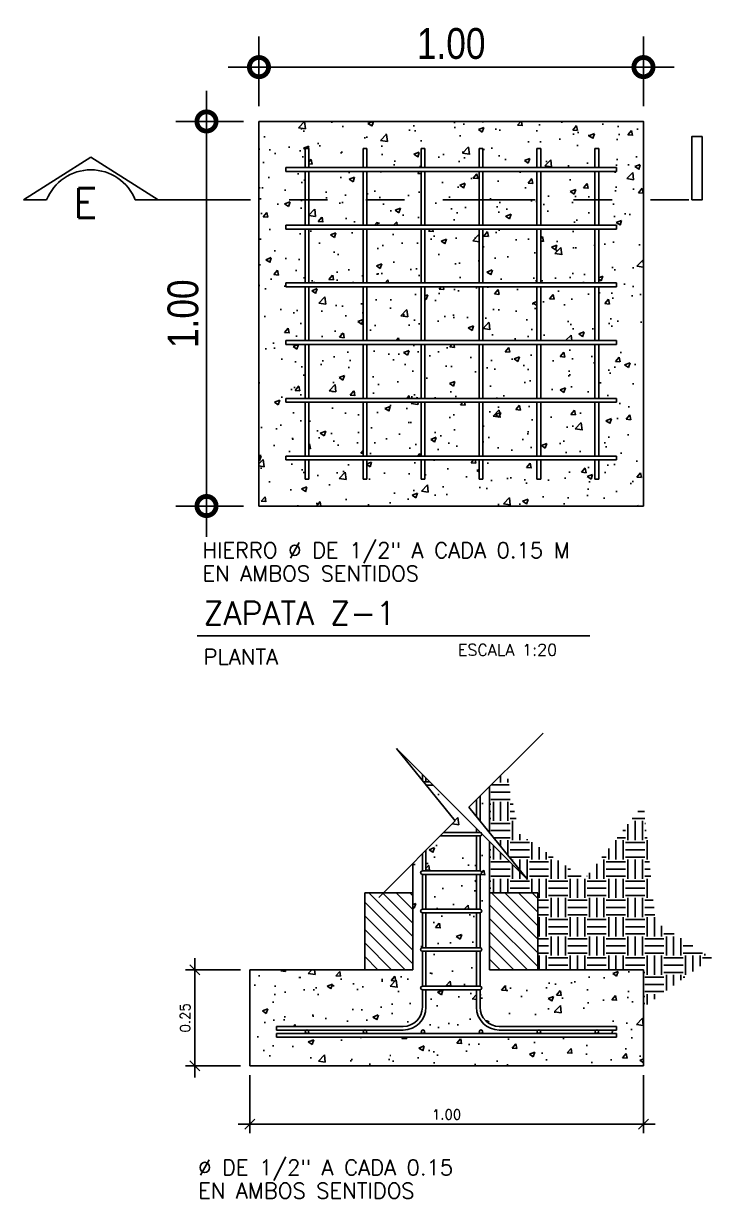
# Model space of a CAD drawing. Header units: inches. Extents: x -9 to 337, y -247 to 209.
# Drawn here: x 121.003 to 122.792, y -57.026 to -53.971 of the extents above; entities that cross this region are included whole.
import ezdxf

# ---------------------------------------------------------------- set-up
doc = ezdxf.new("R2010")
doc.units = ezdxf.units.IN
doc.header["$MEASUREMENT"] = 0
doc.header["$PDMODE"] = 34
doc.linetypes.add('ACAD_ISO09W100', pattern=[45, 24, -3, 6, -3, 6, -3])
for name, color, linetype in [('A_MUEBLES', 1, 'Continuous'), ('A_TEXTOS', 4, 'Continuous'), ('COTAS', 1, 'Continuous'), ('DE_COTAS', 1, 'Continuous'), ('DE_DETALLES', 4, 'Continuous'), ('E_HATCH', 8, 'Continuous')]:
    doc.layers.add(name, color=color, linetype=linetype)
doc.styles.add('ML', font='ARIALN.TTF')
doc.styles.add('NT_12.5', font='romans.shx', dxfattribs={"height": 0.0254})
doc.styles.add('NT_20', font='romans.shx', dxfattribs={"height": 0.0403})
doc.styles.add('NT_25', font='romans.shx', dxfattribs={"height": 0.0509})
doc.dimstyles.new('DD_12.5 G', dxfattribs={"dimtxt": 0.0254, "dimasz": 0.026, "dimexe": 0.024, "dimexo": 0.024, "dimgap": 0.012, "dimtad": 1, "dimzin": 0, "dimdsep": 46, "dimtxsty": 'NT_12.5', "dimblk": 'COT2', "dimcen": 0.09, "dimdle": 0.024, "dimclrt": 4, "dimadec": 0, "dimazin": 0, "dimtfac": 1, "dimtofl": 0, "dimtmove": 2, "dimatfit": 3, "dimldrblk": 'COT2', "dimfxl": 1, "dimtolj": 1, "dimtzin": 0, "dimarcsym": 0})
doc.dimstyles.new('DD_20 G', dxfattribs={"dimtxt": 0.08, "dimasz": 0.1, "dimexe": 0.08, "dimexo": 0.04, "dimgap": 0.02, "dimtad": 1, "dimzin": 0, "dimdsep": 46, "dimtxsty": 'ML', "dimblk": 'DOTSMALL', "dimcen": 0.09, "dimdle": 0.08, "dimclrd": 1, "dimclre": 1, "dimclrt": 2, "dimadec": 0, "dimazin": 0, "dimtfac": 1, "dimtofl": 0, "dimtmove": 2, "dimatfit": 3, "dimldrblk": 'OPEN90', "dimfxl": 1, "dimtolj": 1, "dimtzin": 0, "dimarcsym": 0})

# ---------------------------------------------------------------- blocks, each defined once
blk = doc.blocks.new('COT2')
blk.add_line((-1.164, 0), (1.164, 0))
at = {"color": 9, "linetype": 'ByBlock'}
blk.add_line((-0.5, -0.5), (0.5, 0.5), dxfattribs=at)
blk = doc.blocks.new('*D307')
at = {"layer": 'DE_COTAS', "color": 0, "linetype": 'Continuous', "lineweight": -2, "transparency": 16777216}
for p, q in [((121.5913, -56.7053), (121.5913, -56.8563)), ((122.6153, -56.7053), (122.6153, -56.8563)), ((121.6173, -56.8323), (122.5893, -56.8323))]:
    blk.add_line(p, q, dxfattribs=at)
at = {"layer": 'DEFPOINTS', "color": 0, "linetype": 'Continuous', "transparency": 16777216}
for p in [(121.5913, -56.6813), (122.6153, -56.6813), (122.6153, -56.8323)]:
    blk.add_point(p, dxfattribs=at)
at = {"layer": 'DE_COTAS', "color": 0, "linetype": 'Continuous', "lineweight": -2, "transparency": 16777216, "xscale": 0.026, "yscale": 0.026, "zscale": 0.026, "rotation": 180}
blk.add_blockref('COT2', (121.5913, -56.8323), dxfattribs=at)
at = {"layer": 'DE_COTAS', "color": 0, "linetype": 'Continuous', "lineweight": -2, "transparency": 16777216, "xscale": 0.026, "yscale": 0.026, "zscale": 0.026}
blk.add_blockref('COT2', (122.6153, -56.8323), dxfattribs=at)
at = {"layer": 'DE_COTAS', "color": 4, "linetype": 'Continuous', "transparency": 16777216, "insert": (122.1033, -56.8076), "char_height": 0.0254, "attachment_point": 5, "style": 'NT_12.5'}
blk.add_mtext('\\A1;1.00', dxfattribs=at)
blk = doc.blocks.new('*D308')
at = {"layer": 'DE_COTAS', "color": 0, "linetype": 'Continuous', "lineweight": -2, "transparency": 16777216}
for p, q in [((121.5673, -56.4313), (121.4242, -56.4313)), ((121.4482, -56.6553), (121.4482, -56.4573)), ((121.5673, -56.6813), (121.4242, -56.6813))]:
    blk.add_line(p, q, dxfattribs=at)
at = {"layer": 'DEFPOINTS', "color": 0, "linetype": 'Continuous', "transparency": 16777216}
for p in [(121.4482, -56.4313), (121.5913, -56.4313), (121.5913, -56.6813)]:
    blk.add_point(p, dxfattribs=at)
at = {"layer": 'DE_COTAS', "color": 0, "linetype": 'Continuous', "lineweight": -2, "transparency": 16777216, "xscale": 0.026, "yscale": 0.026, "zscale": 0.026}
for p, rotation in [((121.4482, -56.4313), 90), ((121.4482, -56.6813), 270)]:
    blk.add_blockref('COT2', p, dxfattribs=dict(at, rotation=rotation))
at = {"layer": 'DE_COTAS', "color": 4, "linetype": 'Continuous', "transparency": 16777216, "insert": (121.4235, -56.5563), "char_height": 0.0254, "attachment_point": 5, "rotation": 90, "style": 'NT_12.5'}
blk.add_mtext('\\A1;0.25', dxfattribs=at)
blk = doc.blocks.new('_DotSmall')
at = {"color": 0, "linetype": 'ByBlock', "const_width": 0.5}
blk.add_lwpolyline([(-0.0625, 0, 1), (0.0625, 0, 1)], format="xyb", close=True, dxfattribs=at)
blk = doc.blocks.new('*D309')
at = {"layer": 'DE_COTAS', "color": 1, "linetype": 'Continuous', "lineweight": -2, "transparency": 16777216}
for p, q in [((121.4789, -55.3054), (121.4789, -54.1454)), ((121.5753, -54.2254), (121.3989, -54.2254)), ((121.5753, -55.2254), (121.3989, -55.2254))]:
    blk.add_line(p, q, dxfattribs=at)
at = {"layer": 'DEFPOINTS', "color": 0, "linetype": 'Continuous', "transparency": 16777216}
for p in [(121.4789, -54.2254), (121.6153, -54.2254), (121.6153, -55.2254)]:
    blk.add_point(p, dxfattribs=at)
at = {"layer": 'DE_COTAS', "color": 1, "linetype": 'Continuous', "lineweight": -2, "transparency": 16777216, "xscale": 0.1, "yscale": 0.1, "zscale": 0.1}
for p, rotation in [((121.4789, -54.2254), 90), ((121.4789, -55.2254), 270)]:
    blk.add_blockref('_DotSmall', p, dxfattribs=dict(at, rotation=rotation))
at = {"layer": 'DE_COTAS', "color": 2, "linetype": 'Continuous', "transparency": 16777216, "insert": (121.418, -54.7254), "char_height": 0.08, "attachment_point": 5, "rotation": 90, "style": 'ML'}
blk.add_mtext('\\A1;1.00', dxfattribs=at)
blk = doc.blocks.new('_Open90')
at = {"color": 0, "linetype": 'ByBlock', "lineweight": -2}
for p, q in [((-0.5, 0.5), (0, 0)), ((0, 0), (-1, 0)), ((0, 0), (-0.5, -0.5))]:
    blk.add_line(p, q, dxfattribs=at)
blk = doc.blocks.new('*D310')
at = {"layer": 'DE_COTAS', "color": 1, "linetype": 'Continuous', "lineweight": -2, "transparency": 16777216}
for p, q in [((121.6153, -54.1854), (121.6153, -54.0041)), ((122.6153, -54.1854), (122.6153, -54.0041)), ((121.5353, -54.0841), (122.6953, -54.0841))]:
    blk.add_line(p, q, dxfattribs=at)
at = {"layer": 'DEFPOINTS', "color": 0, "linetype": 'Continuous', "transparency": 16777216}
for p in [(122.6153, -54.0841), (121.6153, -54.2254), (122.6153, -54.2254)]:
    blk.add_point(p, dxfattribs=at)
at = {"layer": 'DE_COTAS', "color": 1, "linetype": 'Continuous', "lineweight": -2, "transparency": 16777216, "xscale": 0.1, "yscale": 0.1, "zscale": 0.1, "rotation": 180}
blk.add_blockref('_DotSmall', (121.6153, -54.0841), dxfattribs=at)
at = {"layer": 'DE_COTAS', "color": 1, "linetype": 'Continuous', "lineweight": -2, "transparency": 16777216, "xscale": 0.1, "yscale": 0.1, "zscale": 0.1}
blk.add_blockref('_DotSmall', (122.6153, -54.0841), dxfattribs=at)
at = {"layer": 'DE_COTAS', "color": 2, "linetype": 'Continuous', "transparency": 16777216, "insert": (122.1153, -54.0232), "char_height": 0.08, "attachment_point": 5, "style": 'ML'}
blk.add_mtext('\\A1;1.00', dxfattribs=at)

msp = doc.modelspace()

# ---------------------------------------------------------------- hatches: boundary and pattern name
at = {"layer": 'COTAS', "linetype": 'Continuous'}
h = msp.add_hatch(dxfattribs=at)
h.set_pattern_fill('EARTH', color=8, scale=0.2, style=0)
h.set_pattern_definition([(0, (-286.031327, -149.23817), (0.05, 0.05), [0.05, -0.05]), (0, (-286.031327, -149.21942), (0.05, 0.05), [0.05, -0.05]), (0, (-286.031327, -149.20067), (0.05, 0.05), [0.05, -0.05]), (90, (-286.025077, -149.19442), (-0.05, 0.05), [0.05, -0.05]), (90, (-286.006327, -149.19442), (-0.05, 0.05), [0.05, -0.05]), (90, (-285.987577, -149.19442), (-0.05, 0.05), [0.05, -0.05])])
h.paths.add_polyline_path([(122.6157, -56.0007), (122.4627, -56.1949), (122.2921, -56.0772), (122.2578, -55.9121), (122.2153, -55.9547), (122.2153, -56.0748), (122.3139, -56.1967), (122.2153, -56.0981), (122.2153, -56.2313), (122.3403, -56.2313), (122.3403, -56.4313), (122.6153, -56.4313), (122.6153, -56.5282), (122.7923, -56.4008), (122.6466, -56.3066)])
at = {"layer": 'DE_DETALLES'}
h = msp.add_hatch(dxfattribs=at)
h.set_pattern_fill('ANSI31', color=8, scale=0.2, angle=90, style=0)
h.set_pattern_definition([(135, (-350.896688, 14.010936), (-0.0176776695, -0.0176776695), [])])
h.paths.add_polyline_path([(122.0153, -56.2313), (121.8903, -56.2313), (121.8903, -56.4313), (122.0153, -56.4313)])
h.paths.add_polyline_path([(122.3403, -56.2313), (122.2153, -56.2313), (122.2153, -56.4313), (122.3403, -56.4313)])
at = {"layer": 'E_HATCH', "linetype": 'Continuous'}
h = msp.add_hatch(dxfattribs=at)
h.set_pattern_fill('AR-CONC', color=256, scale=0.02, style=0)
h.set_pattern_definition([(50, (-286.03133, -149.0573), (0.143452037, -0.012550427), [0.015, -0.165]), (355, (-286.03133, -149.0573), (-0.027750267, 0.150438427), [0.012, -0.132]), (100.4514, (-286.01937, -149.05835), (0.115701876, 0.13788791), [0.01274804, -0.14022842]), (46.1842, (-286.03133, -149.0173), (0.21344821, -0.0331038), [0.0225, -0.2475]), (96.6356, (-286.01354, -149.02006), (0.18693254, 0.19482357), [0.01912206, -0.2103426]), (351.1842, (-286.03133, -149.0173), (0.18693239, 0.19482372), [0.018, -0.198]), (21, (-286.01133, -149.0273), (0.11938141, -0.080523778), [0.015, -0.165]), (326, (-286.01133, -149.0273), (0.048663066, 0.14503001), [0.012, -0.132]), (71.4514, (-286.00138, -149.03401), (0.168044526, 0.0645061), [0.01274804, -0.14022842]), (37.5, (-286.031327, -149.0573), (0.002431971, 0.066578771), [0, -0.1304, 0, -0.134, 0, -0.1325]), (7.5, (-286.03133, -149.0573), (0.052613907, 0.078882342), [0, -0.0764, 0, -0.1274, 0, -0.0505]), (327.5, (-286.075927, -149.0573), (0.106764487, -0.0045109743), [0, -0.05, 0, -0.156, 0, -0.207]), (317.5, (-286.09593, -149.0573), (0.116637234, 0.020020996), [0, -0.065, 0, -0.1036, 0, -0.147])])
h.paths.add_polyline_path([(122.6153, -54.2254), (121.6153, -54.2254), (121.6153, -54.4295), (121.7353, -54.4295), (121.7353, -54.3554), (121.6853, -54.3554), (121.6853, -54.3454), (121.7353, -54.3454), (121.7353, -54.2954), (121.7453, -54.2954), (121.7453, -54.3454), (121.8861, -54.3454), (121.8861, -54.2954), (121.8961, -54.2954), (121.8961, -54.3454), (122.0369, -54.3454), (122.0369, -54.2954), (122.0469, -54.2954), (122.0469, -54.3454), (122.1876, -54.3454), (122.1876, -54.2954), (122.1976, -54.2954), (122.1976, -54.3454), (122.3384, -54.3454), (122.3384, -54.2954), (122.3484, -54.2954), (122.3484, -54.3454), (122.4892, -54.3454), (122.4892, -54.2954), (122.4992, -54.2954), (122.4992, -54.3454), (122.5453, -54.3454), (122.5453, -54.3554), (122.4992, -54.3554), (122.4992, -54.4295), (122.6153, -54.4295)])
h.paths.add_polyline_path([(122.0369, -54.3554), (121.8961, -54.3554), (121.8961, -54.4295), (122.0369, -54.4295)])
h.paths.add_polyline_path([(121.8861, -54.3554), (121.7453, -54.3554), (121.7453, -54.4295), (121.8861, -54.4295)], flags=16)
h.paths.add_polyline_path([(121.8861, -54.4295), (121.7453, -54.4295), (121.7453, -54.4954), (121.8861, -54.4954)], flags=17)
h.paths.add_polyline_path([(121.7353, -54.4295), (121.6153, -54.4295), (121.6153, -55.2254), (122.6153, -55.2254), (122.6153, -54.4295), (122.4992, -54.4295), (122.4992, -54.4954), (122.5453, -54.4954), (122.5453, -54.5054), (122.4992, -54.5054), (122.4992, -54.6454), (122.5453, -54.6454), (122.5453, -54.6554), (122.4992, -54.6554), (122.4992, -54.7954), (122.5453, -54.7954), (122.5453, -54.8054), (122.4992, -54.8054), (122.4992, -54.9454), (122.5453, -54.9454), (122.5453, -54.9554), (122.4992, -54.9554), (122.4992, -55.0954), (122.5453, -55.0954), (122.5453, -55.1054), (122.4992, -55.1054), (122.4992, -55.1554), (122.4892, -55.1554), (122.4892, -55.1054), (122.3484, -55.1054), (122.3484, -55.1554), (122.3384, -55.1554), (122.3384, -55.1054), (122.1976, -55.1054), (122.1976, -55.1554), (122.1876, -55.1554), (122.1876, -55.1054), (122.0469, -55.1054), (122.0469, -55.1554), (122.0369, -55.1554), (122.0369, -55.1054), (121.8961, -55.1054), (121.8961, -55.1554), (121.8861, -55.1554), (121.8861, -55.1054), (121.7453, -55.1054), (121.7453, -55.1554), (121.7353, -55.1554), (121.7353, -55.1054), (121.6853, -55.1054), (121.6853, -55.0954), (121.7353, -55.0954), (121.7353, -54.9554), (121.6853, -54.9554), (121.6853, -54.9454), (121.7353, -54.9454), (121.7353, -54.8054), (121.6853, -54.8054), (121.6853, -54.7954), (121.7353, -54.7954), (121.7353, -54.6554), (121.6853, -54.6554), (121.6853, -54.6454), (121.7353, -54.6454), (121.7353, -54.5054), (121.6853, -54.5054), (121.6853, -54.4954), (121.7353, -54.4954)])
h.paths.add_polyline_path([(121.8861, -54.5054), (121.7453, -54.5054), (121.7453, -54.6454), (121.8861, -54.6454)], flags=16)
h.paths.add_polyline_path([(121.8861, -54.6554), (121.7453, -54.6554), (121.7453, -54.7954), (121.8861, -54.7954)], flags=16)
h.paths.add_polyline_path([(121.8861, -54.8054), (121.7453, -54.8054), (121.7453, -54.9454), (121.8861, -54.9454)], flags=16)
h.paths.add_polyline_path([(121.8861, -54.9554), (121.7453, -54.9554), (121.7453, -55.0954), (121.8861, -55.0954)], flags=16)
h.paths.add_polyline_path([(122.0369, -54.9554), (121.8961, -54.9554), (121.8961, -55.0954), (122.0369, -55.0954)], flags=16)
h.paths.add_polyline_path([(122.0369, -54.8054), (121.8961, -54.8054), (121.8961, -54.9454), (122.0369, -54.9454)], flags=16)
h.paths.add_polyline_path([(122.0369, -54.6554), (121.8961, -54.6554), (121.8961, -54.7954), (122.0369, -54.7954)], flags=16)
h.paths.add_polyline_path([(122.0369, -54.5054), (121.8961, -54.5054), (121.8961, -54.6454), (122.0369, -54.6454)], flags=16)
h.paths.add_polyline_path([(122.0369, -54.4295), (121.8961, -54.4295), (121.8961, -54.4954), (122.0369, -54.4954)], flags=17)
h.paths.add_polyline_path([(122.1876, -54.4295), (122.0469, -54.4295), (122.0469, -54.4954), (122.1876, -54.4954)], flags=17)
h.paths.add_polyline_path([(122.1876, -54.3554), (122.0469, -54.3554), (122.0469, -54.4295), (122.1876, -54.4295)], flags=16)
h.paths.add_polyline_path([(122.1876, -54.5054), (122.0469, -54.5054), (122.0469, -54.6454), (122.1876, -54.6454)], flags=16)
h.paths.add_polyline_path([(122.1876, -54.6554), (122.0469, -54.6554), (122.0469, -54.7954), (122.1876, -54.7954)], flags=16)
h.paths.add_polyline_path([(122.1876, -54.8054), (122.0469, -54.8054), (122.0469, -54.9454), (122.1876, -54.9454)], flags=16)
h.paths.add_polyline_path([(122.1876, -54.9554), (122.0469, -54.9554), (122.0469, -55.0954), (122.1876, -55.0954)], flags=16)
h.paths.add_polyline_path([(122.3384, -54.9554), (122.1976, -54.9554), (122.1976, -55.0954), (122.3384, -55.0954)], flags=16)
h.paths.add_polyline_path([(122.3384, -54.8054), (122.1976, -54.8054), (122.1976, -54.9454), (122.3384, -54.9454)], flags=16)
h.paths.add_polyline_path([(122.3384, -54.6554), (122.1976, -54.6554), (122.1976, -54.7954), (122.3384, -54.7954)], flags=16)
h.paths.add_polyline_path([(122.3384, -54.5054), (122.1976, -54.5054), (122.1976, -54.6454), (122.3384, -54.6454)], flags=16)
h.paths.add_polyline_path([(122.3384, -54.4295), (122.1976, -54.4295), (122.1976, -54.4954), (122.3384, -54.4954)], flags=17)
h.paths.add_polyline_path([(122.3384, -54.3554), (122.1976, -54.3554), (122.1976, -54.4295), (122.3384, -54.4295)])
h.paths.add_polyline_path([(122.4892, -54.3554), (122.3484, -54.3554), (122.3484, -54.4295), (122.4892, -54.4295)], flags=16)
h.paths.add_polyline_path([(122.4892, -54.4295), (122.3484, -54.4295), (122.3484, -54.4954), (122.4892, -54.4954)], flags=17)
h.paths.add_polyline_path([(122.4892, -54.5054), (122.3484, -54.5054), (122.3484, -54.6454), (122.4892, -54.6454)], flags=16)
h.paths.add_polyline_path([(122.4892, -54.6554), (122.3484, -54.6554), (122.3484, -54.7954), (122.4892, -54.7954)], flags=16)
h.paths.add_polyline_path([(122.4892, -54.8054), (122.3484, -54.8054), (122.3484, -54.9454), (122.4892, -54.9454)], flags=16)
h.paths.add_polyline_path([(122.4892, -54.9554), (122.3484, -54.9554), (122.3484, -55.0954), (122.4892, -55.0954)], flags=16)
h = msp.add_hatch(dxfattribs=at)
h.set_pattern_fill('AR-CONC', color=256, scale=0.02, style=0)
h.set_pattern_definition([(50, (-286.03133, -149.23817), (0.143452037, -0.012550427), [0.015, -0.165]), (355, (-286.03133, -149.23817), (-0.027750267, 0.150438427), [0.012, -0.132]), (100.4514, (-286.01937, -149.23922), (0.115701876, 0.13788791), [0.01274804, -0.14022842]), (46.1842, (-286.03133, -149.19817), (0.21344821, -0.0331038), [0.0225, -0.2475]), (96.6356, (-286.01354, -149.20093), (0.18693254, 0.19482357), [0.01912206, -0.2103426]), (351.1842, (-286.03133, -149.19817), (0.18693239, 0.19482372), [0.018, -0.198]), (21, (-286.01133, -149.20817), (0.11938141, -0.080523778), [0.015, -0.165]), (326, (-286.01133, -149.20817), (0.048663066, 0.14503001), [0.012, -0.132]), (71.4514, (-286.00138, -149.21488), (0.168044526, 0.0645061), [0.01274804, -0.14022842]), (37.5, (-286.031327, -149.23817), (0.002431971, 0.066578771), [0, -0.1304, 0, -0.134, 0, -0.1325]), (7.5, (-286.03133, -149.23817), (0.052613907, 0.078882342), [0, -0.0764, 0, -0.1274, 0, -0.0505]), (327.5, (-286.075927, -149.23817), (0.106764487, -0.0045109743), [0, -0.05, 0, -0.156, 0, -0.207]), (317.5, (-286.09593, -149.23817), (0.116637234, 0.020020996), [0, -0.065, 0, -0.1036, 0, -0.147])])
h.paths.add_polyline_path([(122.0403, -56.4831, -1), (122.0403, -56.474), (122.0403, -56.3831, -1), (122.0403, -56.374), (122.0403, -56.2831, -1), (122.0403, -56.274), (122.0403, -56.1831, -1), (122.0403, -56.174), (122.0403, -56.1297), (122.0153, -56.1547), (122.0153, -56.4313), (121.5913, -56.4313), (121.5913, -56.6813), (122.6153, -56.6813), (122.6153, -56.4313), (122.2153, -56.4313), (122.2153, -56.0981), (122.1947, -56.0775, -0.487067), (122.1903, -56.0831), (122.1903, -56.174, -1), (122.1903, -56.1831), (122.1903, -56.274, -1), (122.1903, -56.2831), (122.1903, -56.374, -1), (122.1903, -56.3831), (122.1903, -56.474, -1), (122.1903, -56.4831), (122.1903, -56.5286, 0.414214), (122.2403, -56.5786), (122.5453, -56.5786), (122.5453, -56.5879), (122.4942, -56.5879, -0.414214), (122.4988, -56.5924, -0.414214), (122.4942, -56.597), (122.5453, -56.597), (122.5453, -56.6063), (121.6613, -56.6063), (121.6613, -56.597), (121.7403, -56.597, -0.414214), (121.7357, -56.5924, -0.414214), (121.7403, -56.5879), (121.6613, -56.5879), (121.6613, -56.5786), (121.9903, -56.5786, 0.414214), (122.0403, -56.5286)])
h.paths.add_polyline_path([(122.181, -56.5286), (122.181, -56.4831), (122.0496, -56.4831), (122.0496, -56.5286, -0.414214), (121.9903, -56.5879), (121.8911, -56.5879, -0.414214), (121.8956, -56.5924, -0.414214), (121.8911, -56.597), (122.0419, -56.597, -0.414214), (122.0373, -56.5924, -1), (122.0464, -56.5924, -0.414214), (122.0419, -56.597), (122.1926, -56.597, -0.414214), (122.1881, -56.5924, -1), (122.1972, -56.5924, -0.414214), (122.1926, -56.597), (122.3434, -56.597, -0.414214), (122.3388, -56.5924, -0.414214), (122.3434, -56.5879), (122.2403, -56.5879, -0.414214)], flags=17)
h.paths.add_polyline_path([(122.181, -56.3831), (122.0496, -56.3831), (122.0496, -56.474), (122.181, -56.474)], flags=17)
h.paths.add_polyline_path([(122.181, -56.2831), (122.0496, -56.2831), (122.0496, -56.374), (122.181, -56.374)], flags=17)
h.paths.add_polyline_path([(122.181, -56.1831), (122.0496, -56.1831), (122.0496, -56.274), (122.181, -56.274)], flags=17)
h.paths.add_polyline_path([(122.181, -56.0831), (122.0868, -56.0831), (122.0496, -56.1204), (122.0496, -56.174), (122.181, -56.174)], flags=17)
h.paths.add_polyline_path([(122.0688, -55.9515), (122.0506, -55.9515), (122.1256, -56.0443), (122.0959, -56.074), (122.181, -56.074), (122.181, -56.0638)])
h.paths.add_polyline_path([(122.2153, -55.9547), (122.1903, -55.9797), (122.1903, -56.0424), (122.1903, -56.044), (122.2153, -56.0748)])

# ---------------------------------------------------------------- linework, layer by layer
at = {"layer": 'A_MUEBLES', "color": 1}
msp.add_line((121.4543, -55.5633), (122.392, -55.5633), dxfattribs=at)
at = {"layer": 'A_MUEBLES', "color": 6, "linetype": 'Continuous'}
msp.add_line((122.1261, -55.5633), (122.4762, -55.5633), dxfattribs=at)
at = {"layer": 'DE_COTAS', "color": 4, "linetype": 'Continuous'}
msp.add_lwpolyline([(121.6153, -54.2254), (122.6153, -54.2254), (122.6153, -55.2254), (121.6153, -55.2254)], close=True, dxfattribs=at)
at = {"layer": 'DE_DETALLES', "color": 2}
for p, q in [((121.1782, -54.3183), (121.0029, -54.4295)), ((121.3535, -54.4295), (121.1782, -54.3183)), ((121.063, -54.4295), (121.0029, -54.4295)), ((121.2934, -54.4295), (121.3535, -54.4295))]:
    msp.add_line(p, q, dxfattribs=at)
at = {"layer": 'DE_DETALLES', "color": 1}
for p, q in [((121.7353, -54.2954), (121.7453, -54.2954)), ((121.7353, -54.3454), (121.7353, -54.2954)), ((121.7453, -54.3454), (121.7453, -54.2954)), ((121.8861, -54.2954), (121.8961, -54.2954)), ((121.8861, -54.3454), (121.8861, -54.2954)), ((121.8961, -54.3454), (121.8961, -54.2954)), ((122.0369, -54.2954), (122.0469, -54.2954)), ((122.0369, -54.3454), (122.0369, -54.2954)), ((122.0469, -54.3454), (122.0469, -54.2954)), ((122.1876, -54.2954), (122.1976, -54.2954)), ((122.1876, -54.3454), (122.1876, -54.2954)), ((122.1976, -54.3454), (122.1976, -54.2954)), ((122.3384, -54.2954), (122.3484, -54.2954)), ((122.3384, -54.3454), (122.3384, -54.2954)), ((122.3484, -54.3454), (122.3484, -54.2954)), ((122.4892, -54.2954), (122.4992, -54.2954)), ((122.4892, -54.3454), (122.4892, -54.2954)), ((122.4992, -54.3454), (122.4992, -54.2954)), ((121.7453, -54.3454), (121.6853, -54.3454)), ((121.6853, -54.3454), (121.6853, -54.3554)), ((121.7453, -54.3454), (121.8861, -54.3454)), ((121.7453, -54.3454), (121.8861, -54.3454)), ((121.8861, -54.3454), (122.0369, -54.3454)), ((121.8861, -54.3454), (122.0369, -54.3454)), ((122.0369, -54.3454), (122.1876, -54.3454)), ((122.0369, -54.3454), (122.1876, -54.3454)), ((122.1876, -54.3454), (122.3384, -54.3454)), ((122.1876, -54.3454), (122.3384, -54.3454)), ((122.3384, -54.3454), (122.4892, -54.3454)), ((122.3384, -54.3454), (122.4892, -54.3454)), ((122.4892, -54.3454), (122.5453, -54.3454)), ((122.4892, -54.3454), (122.5453, -54.3454)), ((122.5453, -54.3454), (122.5453, -54.3554)), ((122.5453, -54.3454), (122.5453, -54.3554)), ((121.7453, -54.3554), (121.6853, -54.3554)), ((121.7353, -54.4954), (121.7353, -54.3554)), ((121.7453, -54.3554), (121.8861, -54.3554)), ((121.7453, -54.3554), (121.8861, -54.3554)), ((121.7453, -54.4954), (121.7453, -54.3554)), ((121.8861, -54.3554), (122.0369, -54.3554)), ((121.8861, -54.3554), (122.0369, -54.3554)), ((121.8861, -54.4954), (121.8861, -54.3554)), ((121.8961, -54.4954), (121.8961, -54.3554)), ((122.0369, -54.3554), (122.1876, -54.3554)), ((122.0369, -54.3554), (122.1876, -54.3554)), ((122.0369, -54.4954), (122.0369, -54.3554)), ((122.0469, -54.4954), (122.0469, -54.3554)), ((122.1876, -54.3554), (122.3384, -54.3554)), ((122.1876, -54.3554), (122.3384, -54.3554)), ((122.1876, -54.4954), (122.1876, -54.3554)), ((122.1976, -54.4954), (122.1976, -54.3554)), ((122.3384, -54.3554), (122.4892, -54.3554)), ((122.3384, -54.3554), (122.4892, -54.3554)), ((122.3384, -54.4954), (122.3384, -54.3554)), ((122.3484, -54.4954), (122.3484, -54.3554)), ((122.4892, -54.3554), (122.5453, -54.3554)), ((122.4892, -54.3554), (122.5453, -54.3554)), ((122.4892, -54.4954), (122.4892, -54.3554)), ((122.4992, -54.4954), (122.4992, -54.3554)), ((121.7453, -54.4954), (121.6853, -54.4954)), ((121.6853, -54.4954), (121.6853, -54.5054)), ((121.7453, -54.5054), (121.6853, -54.5054)), ((121.7353, -54.6454), (121.7353, -54.5054)), ((121.7453, -54.4954), (121.8861, -54.4954)), ((121.7453, -54.4954), (121.8861, -54.4954)), ((121.7453, -54.5054), (121.8861, -54.5054)), ((121.7453, -54.5054), (121.8861, -54.5054)), ((121.7453, -54.6454), (121.7453, -54.5054)), ((121.8861, -54.4954), (122.0369, -54.4954)), ((121.8861, -54.4954), (122.0369, -54.4954)), ((121.8861, -54.5054), (122.0369, -54.5054)), ((121.8861, -54.5054), (122.0369, -54.5054)), ((121.8861, -54.6454), (121.8861, -54.5054)), ((121.8961, -54.6454), (121.8961, -54.5054)), ((122.0369, -54.4954), (122.1876, -54.4954)), ((122.0369, -54.4954), (122.1876, -54.4954)), ((122.0369, -54.5054), (122.1876, -54.5054)), ((122.0369, -54.5054), (122.1876, -54.5054)), ((122.0369, -54.6454), (122.0369, -54.5054)), ((122.0469, -54.6454), (122.0469, -54.5054)), ((122.1876, -54.4954), (122.3384, -54.4954)), ((122.1876, -54.4954), (122.3384, -54.4954)), ((122.1876, -54.5054), (122.3384, -54.5054)), ((122.1876, -54.5054), (122.3384, -54.5054)), ((122.1876, -54.6454), (122.1876, -54.5054)), ((122.1976, -54.6454), (122.1976, -54.5054)), ((122.3384, -54.4954), (122.4892, -54.4954)), ((122.3384, -54.4954), (122.4892, -54.4954)), ((122.3384, -54.5054), (122.4892, -54.5054)), ((122.3384, -54.5054), (122.4892, -54.5054)), ((122.3384, -54.6454), (122.3384, -54.5054)), ((122.3484, -54.6454), (122.3484, -54.5054)), ((122.4892, -54.4954), (122.5453, -54.4954)), ((122.4892, -54.4954), (122.5453, -54.4954)), ((122.4892, -54.5054), (122.5453, -54.5054)), ((122.4892, -54.5054), (122.5453, -54.5054)), ((122.4892, -54.6454), (122.4892, -54.5054)), ((122.4992, -54.6454), (122.4992, -54.5054)), ((122.5453, -54.4954), (122.5453, -54.5054)), ((122.5453, -54.4954), (122.5453, -54.5054)), ((121.7353, -54.6454), (121.6853, -54.6454)), ((121.6853, -54.6454), (121.6853, -54.6554)), ((121.7353, -54.6554), (121.6853, -54.6554)), ((121.7353, -54.6454), (122.5453, -54.6454)), ((121.7353, -54.6554), (122.5453, -54.6554)), ((121.7353, -54.7954), (121.7353, -54.6554)), ((121.7453, -54.6454), (122.5453, -54.6454)), ((121.7453, -54.6554), (122.5453, -54.6554)), ((121.7453, -54.7954), (121.7453, -54.6554)), ((121.8861, -54.7954), (121.8861, -54.6554)), ((121.8961, -54.7954), (121.8961, -54.6554)), ((122.0369, -54.7954), (122.0369, -54.6554)), ((122.0469, -54.7954), (122.0469, -54.6554)), ((122.1876, -54.7954), (122.1876, -54.6554)), ((122.1976, -54.7954), (122.1976, -54.6554)), ((122.3384, -54.7954), (122.3384, -54.6554)), ((122.3484, -54.7954), (122.3484, -54.6554)), ((122.4892, -54.7954), (122.4892, -54.6554)), ((122.4992, -54.7954), (122.4992, -54.6554)), ((122.5453, -54.6454), (122.5453, -54.6554)), ((122.5453, -54.6454), (122.5453, -54.6554)), ((121.6853, -54.7954), (121.6853, -54.8054)), ((121.7353, -54.7954), (121.6853, -54.7954)), ((121.7353, -54.8054), (121.6853, -54.8054)), ((121.7353, -54.7954), (122.5453, -54.7954)), ((121.7353, -54.8054), (122.5453, -54.8054)), ((121.7353, -54.9454), (121.7353, -54.8054)), ((121.7453, -54.7954), (122.5453, -54.7954)), ((121.7453, -54.8054), (122.5453, -54.8054)), ((121.7453, -54.9454), (121.7453, -54.8054)), ((121.8861, -54.9454), (121.8861, -54.8054)), ((121.8961, -54.9454), (121.8961, -54.8054)), ((122.0369, -54.9454), (122.0369, -54.8054)), ((122.0469, -54.9454), (122.0469, -54.8054)), ((122.1876, -54.9454), (122.1876, -54.8054)), ((122.1976, -54.9454), (122.1976, -54.8054)), ((122.3384, -54.9454), (122.3384, -54.8054)), ((122.3484, -54.9454), (122.3484, -54.8054)), ((122.4892, -54.9454), (122.4892, -54.8054)), ((122.4992, -54.9454), (122.4992, -54.8054)), ((122.5453, -54.7954), (122.5453, -54.8054)), ((122.5453, -54.7954), (122.5453, -54.8054)), ((121.7353, -54.9454), (121.6853, -54.9454)), ((121.6853, -54.9454), (121.6853, -54.9554)), ((121.7353, -54.9554), (121.6853, -54.9554)), ((121.7353, -54.9454), (122.5453, -54.9454)), ((121.7353, -54.9554), (122.5453, -54.9554)), ((121.7353, -55.0954), (121.7353, -54.9554)), ((121.7453, -54.9454), (122.5453, -54.9454)), ((121.7453, -54.9554), (122.5453, -54.9554)), ((121.7453, -55.0954), (121.7453, -54.9554)), ((121.8861, -55.0954), (121.8861, -54.9554)), ((121.8961, -55.0954), (121.8961, -54.9554)), ((122.0369, -55.0954), (122.0369, -54.9554)), ((122.0469, -55.0954), (122.0469, -54.9554)), ((122.1876, -55.0954), (122.1876, -54.9554)), ((122.1976, -55.0954), (122.1976, -54.9554)), ((122.3384, -55.0954), (122.3384, -54.9554)), ((122.3484, -55.0954), (122.3484, -54.9554)), ((122.4892, -55.0954), (122.4892, -54.9554)), ((122.4992, -55.0954), (122.4992, -54.9554)), ((122.5453, -54.9454), (122.5453, -54.9554)), ((122.5453, -54.9454), (122.5453, -54.9554)), ((121.7353, -55.0954), (121.6853, -55.0954)), ((121.6853, -55.0954), (121.6853, -55.1054)), ((121.7353, -55.0954), (121.6853, -55.0954)), ((121.6853, -55.0954), (121.6853, -55.1054)), ((121.7353, -55.1054), (121.6853, -55.1054)), ((121.7353, -55.1054), (121.6853, -55.1054)), ((121.7353, -55.0954), (122.5453, -55.0954)), ((121.7353, -55.1054), (122.5453, -55.1054)), ((121.7353, -55.1554), (121.7353, -55.1054)), ((121.7453, -55.0954), (122.5453, -55.0954)), ((121.7453, -55.1054), (122.5453, -55.1054)), ((121.7453, -55.1554), (121.7453, -55.1054)), ((121.8861, -55.1554), (121.8861, -55.1054)), ((121.8961, -55.1554), (121.8961, -55.1054)), ((122.0369, -55.1554), (122.0369, -55.1054)), ((122.0469, -55.1554), (122.0469, -55.1054)), ((122.1876, -55.1554), (122.1876, -55.1054)), ((122.1976, -55.1554), (122.1976, -55.1054)), ((122.3384, -55.1554), (122.3384, -55.1054)), ((122.3484, -55.1554), (122.3484, -55.1054)), ((122.4892, -55.1554), (122.4892, -55.1054)), ((122.4992, -55.1554), (122.4992, -55.1054)), ((122.5453, -55.0954), (122.5453, -55.1054)), ((122.5453, -55.0954), (122.5453, -55.1054)), ((121.7353, -55.1554), (121.7453, -55.1554)), ((121.8861, -55.1554), (121.8961, -55.1554)), ((122.0369, -55.1554), (122.0469, -55.1554)), ((122.1876, -55.1554), (122.1976, -55.1554)), ((122.3384, -55.1554), (122.3484, -55.1554)), ((122.4892, -55.1554), (122.4992, -55.1554)), ((122.1615, -56.0084), (122.3541, -55.8159)), ((122.1256, -56.0443), (121.9733, -55.856)), ((122.3139, -56.1967), (121.9733, -55.856)), ((122.0403, -55.9389), (122.0403, -55.9231)), ((122.0496, -55.9424), (122.0496, -55.9324)), ((122.0432, -55.9424), (122.0597, -55.9424)), ((122.0506, -55.9515), (122.0688, -55.9515)), ((122.181, -56.0325), (122.181, -55.9889)), ((122.181, -56.0325), (122.181, -55.9889)), ((122.1903, -56.0424), (122.1903, -55.9797)), ((122.1903, -56.044), (122.1903, -55.9831)), ((122.3139, -56.1967), (122.1615, -56.0084)), ((121.9269, -56.243), (122.1256, -56.0443)), ((122.181, -56.074), (122.181, -56.0638)), ((122.0868, -56.0831), (122.1903, -56.0831)), ((122.0959, -56.074), (122.1903, -56.074)), ((122.181, -56.174), (122.181, -56.0831)), ((122.1903, -56.074), (122.1903, -56.0731)), ((122.1903, -56.174), (122.1903, -56.0831)), ((122.0496, -56.174), (122.0496, -56.1204)), ((122.0403, -56.174), (122.0403, -56.1297)), ((122.0403, -56.174), (122.1903, -56.174)), ((122.0403, -56.274), (122.0403, -56.1831)), ((122.0403, -56.1831), (122.1903, -56.1831)), ((122.0496, -56.274), (122.0496, -56.1831)), ((122.181, -56.274), (122.181, -56.1831)), ((122.1903, -56.274), (122.1903, -56.1831)), ((122.0403, -56.274), (122.1903, -56.274)), ((122.0403, -56.374), (122.0403, -56.2831)), ((122.0403, -56.2831), (122.1903, -56.2831)), ((122.0496, -56.374), (122.0496, -56.2831)), ((122.181, -56.374), (122.181, -56.2831)), ((122.1903, -56.374), (122.1903, -56.2831)), ((122.0403, -56.374), (122.1903, -56.374)), ((122.0403, -56.3831), (122.1903, -56.3831)), ((122.0403, -56.474), (122.0403, -56.3831)), ((122.0496, -56.474), (122.0496, -56.3831)), ((122.181, -56.474), (122.181, -56.3831)), ((122.1903, -56.474), (122.1903, -56.3831)), ((122.0403, -56.474), (122.1903, -56.474)), ((122.0403, -56.5286), (122.0403, -56.4831)), ((122.0403, -56.4831), (122.1903, -56.4831)), ((122.0496, -56.5286), (122.0496, -56.4831)), ((122.181, -56.5286), (122.181, -56.4831)), ((122.1903, -56.5286), (122.1903, -56.4831)), ((121.6613, -56.5786), (121.9903, -56.5786)), ((121.6613, -56.5786), (121.6613, -56.5879)), ((122.2403, -56.5786), (122.5453, -56.5786)), ((122.5453, -56.5786), (122.5453, -56.5879)), ((121.6613, -56.5879), (121.9903, -56.5879)), ((121.6613, -56.597), (121.6613, -56.6063)), ((121.6613, -56.597), (122.5453, -56.597)), ((121.6613, -56.6063), (122.5453, -56.6063)), ((122.2403, -56.5879), (122.5453, -56.5879)), ((122.5453, -56.597), (122.5453, -56.6063))]:
    msp.add_line(p, q, dxfattribs=at)
at = {"layer": 'DE_DETALLES', "color": 6, "linetype": 'ACAD_ISO09W100', "ltscale": 0.01}
msp.add_line((121.3535, -54.4295), (122.7411, -54.4295), dxfattribs=at)
at = {"layer": 'DE_DETALLES', "color": 4}
for p, q in [((122.2153, -56.0748), (122.2153, -55.9547)), ((122.2153, -56.4313), (122.2153, -56.0981)), ((122.0153, -56.4313), (122.0153, -56.1547)), ((121.8903, -56.4313), (121.8903, -56.2313)), ((121.8903, -56.2313), (122.0153, -56.2313)), ((122.2153, -56.2313), (122.3403, -56.2313)), ((122.3403, -56.4313), (122.3403, -56.2313)), ((121.5913, -56.4313), (122.0153, -56.4313)), ((121.5913, -56.4313), (121.5913, -56.6813)), ((122.2153, -56.4313), (122.6153, -56.4313)), ((122.6153, -56.4313), (122.6153, -56.6813)), ((121.5913, -56.6813), (122.6153, -56.6813))]:
    msp.add_line(p, q, dxfattribs=at)
at = {"layer": 'DE_DETALLES', "color": 2}
msp.add_lwpolyline([(122.7411, -54.4295), (122.7411, -54.2646), (122.7676, -54.2646), (122.7676, -54.4295)], close=True, dxfattribs=at)
for centre in [(121.7403, -56.5924), (121.8911, -56.5924), (122.0419, -56.5924), (122.1926, -56.5924), (122.3434, -56.5924), (122.4942, -56.5924)]:
    msp.add_circle(centre, 0.00458, dxfattribs=at)
msp.add_arc((121.1782, -54.4751), 0.124, 21.6314, 158.3686, dxfattribs=at)
at = {"layer": 'DE_DETALLES', "color": 1}
for centre, radius, start, end in [((122.1903, -56.0786), 0.00455, 270, 90), ((122.0403, -56.1786), 0.00455, 90, 270), ((122.1903, -56.1786), 0.00455, 270, 90), ((122.0403, -56.2786), 0.00455, 90, 270), ((122.1903, -56.2786), 0.00455, 270, 90), ((122.0403, -56.3786), 0.00455, 90, 270), ((122.1903, -56.3786), 0.00455, 270, 90), ((122.0403, -56.4786), 0.00455, 90, 270), ((122.1903, -56.4786), 0.00455, 270, 90), ((121.9903, -56.5286), 0.0593, 270, 0), ((121.9903, -56.5286), 0.05, 270, 0), ((122.2403, -56.5286), 0.0593, 180, 270), ((122.2403, -56.5286), 0.05, 180, 270)]:
    msp.add_arc(centre, radius, start, end, dxfattribs=at)

# ---------------------------------------------------------------- texts
at = {"layer": 'A_TEXTOS', "color": 4, "style": 'NT_20'}
for s, p in [('HIERRO %%C DE 1/2" A CADA 0.15 M ', (121.4684, -55.3606)), ('EN AMBOS SENTIDOS', (121.4684, -55.4211)), ('PLANTA', (121.4715, -55.6379)), ('%%C DE 1/2" A CADA 0.15 ', (121.4571, -56.9655)), ('EN AMBOS SENTIDOS', (121.4571, -57.026))]:
    msp.add_text(s, height=0.0403, dxfattribs=at).set_placement(p)
at = {"layer": 'A_TEXTOS', "color": 5, "style": 'NT_20'}
msp.add_text('ZAPATA Z-1', height=0.06045, dxfattribs=at).set_placement((121.4715, -55.5344))
at = {"layer": 'A_TEXTOS', "color": 1, "style": 'NT_20'}
msp.add_text('ESCALA 1:20', height=0.030225, dxfattribs=at).set_placement((122.1328, -55.6145))
at = {"layer": 'DE_DETALLES', "color": 6, "style": 'NT_25'}
msp.add_text('E', height=0.0764, dxfattribs=at).set_placement((121.1327, -54.4757))

# ---------------------------------------------------------------- dimensions: what is measured, and where the dimension line sits
at = {"layer": 'DE_COTAS', "linetype": 'Continuous'}
dim = msp.add_linear_dim(base=(122.6153, -54.0841), p1=(121.6153, -54.2254), p2=(122.6153, -54.2254), dimstyle='DD_20 G', dxfattribs=at)
dim.commit()
dim.dimension.update_dxf_attribs({"geometry": '*D310', "text_midpoint": (122.1153, -54.0232)})
for base, p1, p2, dimstyle, picture, middle in [((121.4789, -54.2254), (121.6153, -55.2254), (121.6153, -54.2254), 'DD_20 G', '*D309', (121.418, -54.7254)), ((121.4482, -56.4313), (121.5913, -56.6813), (121.5913, -56.4313), 'DD_12.5 G', '*D308', (121.4235, -56.5563))]:
    dim = msp.add_linear_dim(base=base, p1=p1, p2=p2, angle=90, dimstyle=dimstyle, dxfattribs=at)
    dim.commit()
    dim.dimension.update_dxf_attribs({"geometry": picture, "text_midpoint": middle})
dim = msp.add_linear_dim(base=(122.6153, -56.8323), p1=(121.5913, -56.6813), p2=(122.6153, -56.6813), text='1.00', dimstyle='DD_12.5 G', dxfattribs=at)
dim.commit()
dim.dimension.update_dxf_attribs({"geometry": '*D307', "text_midpoint": (122.1033, -56.8076)})

doc.saveas('drawing.dxf')
